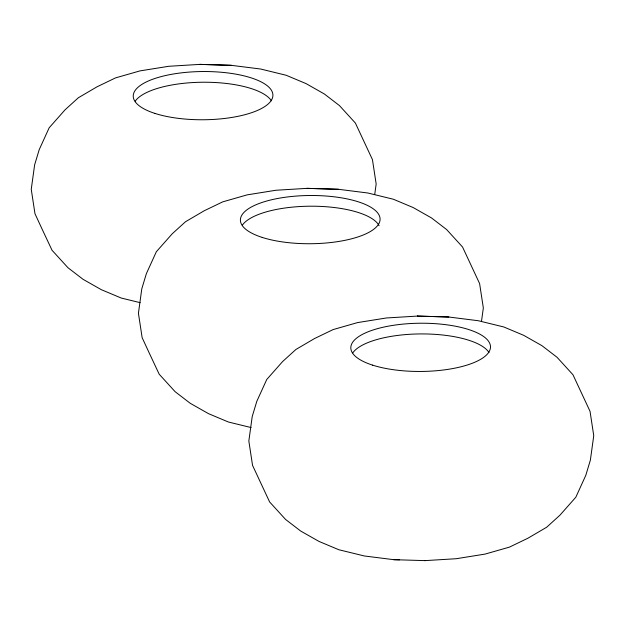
<?xml version="1.0" encoding="UTF-8"?>
<svg xmlns="http://www.w3.org/2000/svg" width="625" height="625" viewBox="0 0 625 625"><rect width="100%" height="100%" fill="white"/><g stroke="black" fill="none" stroke-linecap="round" stroke-linejoin="round"><path stroke-width="0.94" d="M374.734 194.352L376.164 183.992L372.445 159.617L355.383 123.055L339.445 105.578L324.336 93.969L306.031 83.594L286.18 75.266L260.672 69.031L231.25 65.32L199.906 64.383L168.781 66.281L140 70.891L115.523 77.891L97.023 86.812L78.336 97.766L65.07 109.805L49.172 127.781L39.211 149.648L34.633 164.828L31.25 189.312L34.969 213.688L41.898 228.688L52.031 250.25L67.969 267.727L83.078 279.336L101.383 289.711L121.234 298.039L140.125 302.656M481.516 321.148L483.336 307.961L479.609 283.586L462.555 247.023L446.617 229.547L431.508 217.937L413.195 207.562L393.352 199.234L367.844 193L338.414 189.289L307.07 188.352L275.953 190.25L247.172 194.859L222.695 201.867L204.188 210.781L185.508 221.734L172.234 233.773L156.336 251.75L146.383 273.617L141.797 288.797L138.422 313.281L142.141 337.656L149.07 352.656L159.195 374.219L175.133 391.695L190.242 403.305L208.555 413.68L228.406 422.016L251.078 427.555M417.492 316.078L386.367 317.977L357.586 322.586L333.109 329.586L314.602 338.508L295.922 349.461L282.656 361.5L266.758 379.477L256.797 401.344L252.219 416.523L248.836 441.008L252.555 465.383L269.617 501.945L285.555 519.422L300.664 531.031L318.969 541.406L338.82 549.734L364.328 555.969L393.75 559.68L425.094 560.617L456.219 558.719L485 554.109L509.477 547.109L527.977 538.188L546.664 527.234L559.93 515.195L575.828 497.219L585.789 475.352L590.367 460.172L593.75 435.687L590.031 411.312L572.969 374.75L557.031 357.273L541.922 345.664L523.617 335.289L503.766 326.961L478.258 320.727L448.828 317.016L417.492 316.078L448.828 317.016M231.25 65.32L199.906 64.383M338.414 189.289L307.07 188.352M393.75 559.68L399.555 559.812M424.492 560.555L425.094 560.617M352.812 352.852A69.844 24.117 -0.4 0 1 421.461 333.922A69.844 24.117 -0.4 0 1 488.977 352.5M242.391 225.125A69.844 24.117 -0.4 0 1 312.352 206.203A69.844 24.117 -0.4 0 1 379.07 225.664M135.227 101.156A69.844 24.117 -0.4 0 1 203.875 82.227A69.844 24.117 -0.4 0 1 271.391 100.805M372.617 365.141A69.844 24.117 -0.4 0 0 488.578 352.531A69.844 24.117 -0.4 0 0 400.773 324.344A69.844 24.117 -0.4 0 0 372.617 365.141M262.195 237.414A69.844 24.117 -0.4 0 0 378.164 224.812A69.844 24.117 -0.4 0 0 290.359 196.617A69.844 24.117 -0.4 0 0 262.195 237.414M155.031 113.445A69.844 24.117 -0.4 0 0 270.992 100.844A69.844 24.117 -0.4 0 0 183.195 72.648A69.844 24.117 -0.4 0 0 155.031 113.445"/></g></svg>
